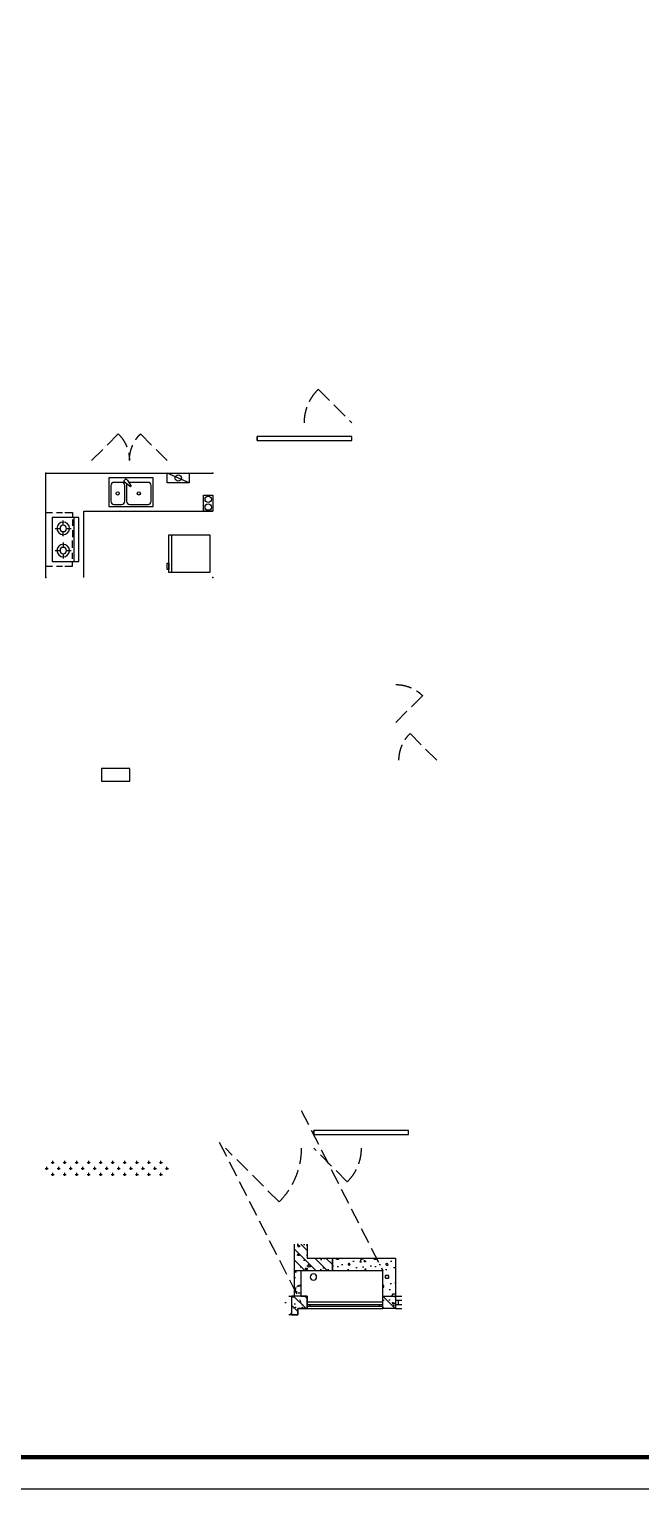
# Model space of a CAD drawing. Extents: x -624355 to 2378000, y 0 to 1700000.
# Drawn here: x 416430 to 426131, y 679628 to 702763 of the extents above; entities that cross this region are included whole.
import ezdxf
from ezdxf.enums import TextEntityAlignment as Align

# ---------------------------------------------------------------- set-up
doc = ezdxf.new("R2010")
doc.units = 0
doc.header["$LTSCALE"] = 1000
doc.header["$MEASUREMENT"] = 0
doc.linetypes.add('DASH', pattern=[0.35, 0.25, -0.1])
doc.layers.get('0').update_dxf_attribs({"linetype": 'CONTINUOUS'})
for name, color, linetype in [('AD-NAME-ROOM', 9, 'CONTINUOUS'), ('AE-ELEV-4', 251, 'CONTINUOUS'), ('AE-EQPM-KICH', 84, 'CONTINUOUS'), ('AE-HDWR', 8, 'CONTINUOUS'), ('AE-PATN-MATE', 8, 'CONTINUOUS'), ('AE-PIPE', 10, 'CONTINUOUS'), ('AE-WALL', 255, 'CONTINUOUS'), ('AE-WALL-HACH', 15, 'CONTINUOUS'), ('AE-WIND', 11, 'CONTINUOUS'), ('C-SHET-SHET', 144, 'CONTINUOUS'), ('C-XREF-INT', 7, 'CONTINUOUS'), ('PX-05-TYN-ZUO$0$PX-B-COMP-WALL-BZ-LG-SUN$0$P-太阳能', 6, 'CONTINUOUS')]:
    doc.layers.add(name, color=color, linetype=linetype)
doc.layers.add('内框', color=8, linetype='CONTINUOUS', plot=False)
doc.layers.get('C-XREF-INT').off()
doc.styles.get("Standard").update_dxf_attribs({"font": '', "width": 0.7})
doc.styles.add('黑体', font='simhei.ttf')
doc.styles.get('Standard').set_extended_font_data('SimSun')

# ---------------------------------------------------------------- blocks, each defined once
blk = doc.blocks.new('对开门冰箱')
at = {"layer": 'AE-EQPM-KICH'}
for p, q in [((75, -700), (75, -50)), ((75, -50), (675, -50)), ((675, -50), (675, -700)), ((675, -650), (75, -650)), ((675, -700), (75, -700))]:
    blk.add_line(p, q, dxfattribs=at)
blk.add_lwpolyline([(625, -700), (625, -725), (525, -725), (525, -700)], close=True, dxfattribs=at)
blk = doc.blocks.new('AX-E2-COMP-WALL$0$JB-RanQiReShuiQi')
at = {"layer": 'AE-EQPM-KICH'}
blk.add_line((-175, 75), (175, -75), dxfattribs=at)
blk.add_lwpolyline([(175, -75), (-175, -75), (-175, 75), (175, 75)], close=True, dxfattribs=at)
blk.add_circle((0, 0), 51, dxfattribs=at)
blk = doc.blocks.new('AX-E2-COMP-WALL$0$hr-rqb')
at = {"layer": 'AE-EQPM-KICH'}
blk.add_lwpolyline([(-125, -150), (-125, 0), (125, 0), (125, -150)], close=True, dxfattribs=at)
for centre in [(-62.5, -75), (62.5, -75)]:
    blk.add_circle(centre, 50, dxfattribs=at)
blk = doc.blocks.new('PX-05-TYN-ZUO$0$20170321181117')
at = {"layer": 'AE-PATN-MATE'}
h = blk.add_hatch(dxfattribs=at)
h.set_pattern_fill('CROSS', color=256, scale=60, style=0)
h.set_pattern_definition([(0, (-193867.23, 175119.19), (95.25, 95.25), [47.625, -142.875]), (90, (-193843.42, 175095.38), (-95.25, 95.25), [47.625, -142.875])])
h.paths.add_polyline_path([(350, -400), (2350, -400), (2350, -100), (350, -100)])
blk = doc.blocks.new('JB-XiDiPen-2a-Auto')
at = {"layer": 'AE-EQPM-KICH'}
for p, q in [((-320, -195), (-320, -445)), ((-150, -145), (-270, -145)), ((-94, -101, -60), (-106, -113, -60)), ((-8, -217, -60), (-104, -144, -60)), ((-100, -445), (-100, -195)), ((-70, -195), (-70, -445)), ((-63, -105, -60), (4, -205, -60)), ((270, -145), (-20, -145)), ((4, -205, -60), (-8, -217, -60)), ((320, -445), (320, -195)), ((-270, -495), (-150, -495)), ((-20, -495), (270, -495))]:
    blk.add_line(p, q, dxfattribs=at)
blk.add_lwpolyline([(350, -525), (350, -75), (-350, -75), (-350, -525)], close=True, dxfattribs=at)
for centre in [(-210, -320), (125, -320)]:
    blk.add_circle(centre, 25, dxfattribs=at)
for centre, radius, start, end in [((-270, -195), 50, 90, 180), ((-150, -195), 50, 0, 90), ((-92, -128, -60), 20.5, 133.2269, 232.6892), ((-80, -116, -60), 20.5, 33.7646, 133.2269), ((-20, -195), 50, 154.7083, 180), ((-20, -195), 50, 90, 106.9882), ((270, -195), 50, 0, 90), ((-270, -445), 50, 180, 270), ((-150, -445), 50, 270, 0), ((-20, -445), 50, 180, 270), ((270, -445), 50, 270, 0)]:
    blk.add_arc(centre, radius, start, end, dxfattribs=at)
blk = doc.blocks.new('JB-LuJv-2a-Auto')
at = {"layer": 'AE-EQPM-KICH'}
for p, q in [((-425, 0), (-425, -103)), ((-425, -167), (-425, -265)), ((-350, -525), (-350, -100)), ((-350, -100), (350, -100)), ((-175, -150), (-175, -225)), ((175, -150), (175, -225)), ((350, -100), (350, -525)), ((425, 0), (425, -103)), ((425, -167), (425, -265)), ((-425, -303), (-425, -425)), ((-425, -425), (-350, -425)), ((350, -450), (-350, -450)), ((-319, -425), (-218, -425)), ((-225, -275), (-300, -275)), ((-175, -325), (-175, -400)), ((-148, -425), (-36, -425)), ((-50, -275), (-125, -275)), ((132, -425), (18, -425)), ((50, -275), (125, -275)), ((175, -325), (175, -400)), ((305, -425), (210, -425)), ((225, -275), (300, -275)), ((425, -425), (350, -425)), ((425, -303), (425, -425)), ((350, -525), (-350, -525))]:
    blk.add_line(p, q, dxfattribs=at)
for centre, radius in [((-175, -275), 100), ((-175, -275), 50), ((175, -275), 100), ((175, -275), 50)]:
    blk.add_circle(centre, radius, dxfattribs=at)
blk = doc.blocks.new('*U126')
at = {"layer": 'AE-EQPM-KICH'}
for p, q in [((0, -1650), (0, 0)), ((0, 0), (2650, 0)), ((600, -1650), (600, -600)), ((600, -600), (2650, -600))]:
    blk.add_line(p, q, dxfattribs=at)
for p in [(0, 0), (2650, 0), (0, -1650)]:
    blk.add_point(p, dxfattribs=at)
blk.add_blockref('JB-XiDiPen-2a-Auto', (1350, 0), dxfattribs=at)
at = {"layer": 'AE-EQPM-KICH', "extrusion": (0, 0, -1), "zscale": -1, "rotation": 270}
blk.add_blockref('JB-LuJv-2a-Auto', (0, -1050), dxfattribs=at)
blk = doc.blocks.new('户型二维')
at = {"layer": 'AE-ELEV-4', "linetype": 'DASH'}
for points in [[(2300, 600), (1006, -1941)], [(3600, 100), (2306, -2441)]]:
    blk.add_lwpolyline(points, dxfattribs=at)
at = {"layer": 'AE-EQPM-KICH'}
for p in [(3700, 10700), (6350, 10700), (3700, 9050)]:
    blk.add_point(p, dxfattribs=at)
at = {"layer": 'AE-PATN-MATE', "linetype": 'DASH'}
for points in [[(2250, 11500, 0.198912), (2030, 12030), (1500, 11500)], [(800, 7350, 0.198912), (376, 7174), (800, 6750)], [(750, 6150, 0.198912), (574, 6574), (150, 6150)], [(1350, 0, 0.198912), (1570, -530), (2100, 0)], [(2300, 0, 0.198912), (2651, -849), (3500, 0)]]:
    blk.add_lwpolyline(points, format="xyb", dxfattribs=at)
at = {"layer": 'AE-PATN-MATE', "linetype": 'DASH', "elevation": 0}
for points in [[(5025, 10900, 0.198912), (4849, 11324), (4425, 10900)], [(5025, 10900, -0.198912), (5201, 11324), (5625, 10900)], [(8550, 900, 0.198912), (8770, 370), (9300, 900)]]:
    blk.add_lwpolyline(points, format="xyb", dxfattribs=at)
at = {"layer": 'AE-EQPM-KICH', "xscale": -1}
blk.add_blockref('*U126', (6350, 10700), dxfattribs=at)
for name, p, rotation in [('AX-E2-COMP-WALL$0$JB-RanQiReShuiQi', (4250, 10625), 180), ('AX-E2-COMP-WALL$0$hr-rqb', (3850, 10225), 270), ('对开门冰箱', (3700, 9800), 90)]:
    blk.add_blockref(name, p, dxfattribs=dict(at, rotation=rotation))
at = {"layer": 'PX-05-TYN-ZUO$0$PX-B-COMP-WALL-BZ-LG-SUN$0$P-太阳能', "xscale": -1}
blk.add_blockref('PX-05-TYN-ZUO$0$20170321181117', (6750, -80), dxfattribs=at)
blk = doc.blocks.new('房间功能')
at = {"layer": 'AD-NAME-ROOM'}
blk.add_lwpolyline([(35780, 6020), (35330, 6020), (35330, 5820), (35780, 5820)], close=True, dxfattribs=at)
at = {"color": 8}
for points in [[(39300, 11280), (37800, 11280), (37800, 11220), (39300, 11220)], [(40200, 280), (38700, 280), (38700, 220), (40200, 220)]]:
    blk.add_wipeout(points, dxfattribs=at).dxf.layer = 'AE-HDWR'
at = {"layer": 'AE-HDWR', "color": 8}
for points in [[(39300, 11280), (37800, 11280), (37800, 11220), (39300, 11220)], [(40200, 280), (38700, 280), (38700, 220), (40200, 220)]]:
    blk.add_lwpolyline(points, close=True, dxfattribs=at)
at = {"layer": 'AE-WALL'}
for points in [[(37800, 11220), (37800, 11280)], [(39300, 11220), (39300, 11280)], [(38700, 220), (38700, 280)], [(40200, 220), (40200, 280)]]:
    blk.add_lwpolyline(points, dxfattribs=at)
blk = doc.blocks.new('THAPE_A1L2_inner')
at = {"layer": '内框'}
blk.add_lwpolyline([(0, 0), (1261, 0), (1261, 594), (0, 594)], close=True, dxfattribs=at)
at = {"layer": '内框', "const_width": 1.4}
blk.add_lwpolyline([(25, 584), (25, 10), (1251, 10), (1251, 584)], close=True, dxfattribs=at)
at = {"layer": '内框', "style": '黑体', "width": 0.8}
blk.add_attdef('内框名称', (58.89, 599.29), '', height=8, dxfattribs=at)
blk = doc.blocks.new('201311_THAPE_A1L2')
blk.add_lwpolyline([(0, 0), (1261, 0), (1261, 594), (0, 594)], close=True)
at = {"const_width": 1.4}
blk.add_lwpolyline([(25, 584), (25, 10), (1251, 10), (1251, 584)], close=True, dxfattribs=at)
blk.add_attdef('作废标记', text='', height=400).set_placement((658, 330.5), align=Align.MIDDLE_CENTER)
blk = doc.blocks.new('端套半平层空调板')
at = {"layer": 'AE-WALL-HACH'}
h = blk.add_hatch(dxfattribs=at)
h.set_pattern_fill('钢筋混凝土', color=256, scale=50)
h.set_pattern_definition([(45, (-384551.87, -683384.26), (-88.388348, 88.388348), []), (50, (-384551.87, -683384.26), (358.63009, -31.37607), [37.5, -412.5]), (355, (-384551.87, -683384.26), (-69.37567, 376.09607), [30, -330]), (100.4514, (-384522, -683386.87), (289.25469, 344.71977), [31.8701, -350.57106]), (46.1842, (-384551.87, -683284.26), (533.62052, -82.7595), [56.25, -618.75]), (96.6356, (-384507.4, -683291.15), (467.33135, 487.05894), [47.80514, -525.8565]), (351.1842, (-384551.87, -683284.26), (467.33097, 487.0593), [45, -495]), (21, (-384501.87, -683309.26), (298.45353, -201.30945), [37.5, -412.5]), (326, (-384501.87, -683309.26), (121.65767, 362.57502), [30, -330]), (71.4514, (-384477, -683326.03), (420.11131, 161.26525), [31.8701, -350.57106]), (37.5, (-384551.87, -683384.26), (6.079928, 166.446927), [0, -326, 0, -335, 0, -331.25]), (7.5, (-384551.87, -683384.26), (131.53477, 197.205856), [0, -191, 0, -318.5, 0, -126.25]), (327.5, (-384663.37, -683384.26), (266.911218, -11.277436), [0, -125, 0, -390, 0, -517.5]), (317.5, (-384713.37, -683384.26), (291.593085, 50.05249), [0, -162.5, 0, -259, 0, -367.5])])
h.paths.add_polyline_path([(-100, 424), (-100, 200), (-500, 200), (-500, 0), (100, 0), (100, 424)])
h = blk.add_hatch(dxfattribs=at)
h.set_pattern_fill('加气混凝土', color=256, scale=50)
h.set_pattern_definition([(0, (-384374.9, -683567.26), (300, 600), [0, -600]), (0, (-384725.9, -683648.26), (300, 600), [0, -600]), (0, (-384530.9, -683654.26), (300, 600), [0, -600]), (0, (-384317.9, -683477.26), (300, 600), [0, -600]), (0, (-384566.9, -683684.26), (300, 600), [0, -600]), (0, (-384257.9, -683099.26), (300, 600), [0, -600]), (0, (-384440.9, -683147.26), (300, 600), [0, -600]), (0, (-384344.9, -683222.26), (300, 600), [0, -600]), (0, (-384833.9, -683234.26), (300, 600), [0, -600]), (0, (-384539.9, -683261.26), (300, 600), [0, -600]), (0, (-384653.9, -683414.26), (300, 600), [0, -600]), (0, (-384647.9, -683639.26), (300, 600), [0, -600]), (0, (-384422.9, -683663.26), (300, 600), [0, -600]), (0, (-384257.9, -683399.26), (300, 600), [0, -600]), (0, (-384818.9, -683492.26), (300, 600), [0, -600]), (0, (-384767.9, -683390.26), (300, 600), [0, -600]), (0, (-384533.9, -683432.26), (300, 600), [0, -600]), (0, (-384617.9, -683519.26), (300, 600), [0, -600]), (0, (-384665.9, -683321.26), (300, 600), [0, -600]), (0, (-384590.9, -683096.26), (300, 600), [0, -600]), (0, (-384794.9, -683618.26), (300, 600), [0, -600]), (0, (-384464.9, -683219.26), (300, 600), [0, -600]), (0, (-384743.9, -683210.26), (300, 600), [0, -600]), (0, (-384791.9, -683132.26), (300, 600), [0, -600]), (130.601294, (-384294.73, -683287.114), (-1499.9999834, 1800.0000079), [26.34155, -11037.111]), (18.434949, (-384337.59, -683275.69), (1499.999994, 599.999996), [27.10524, -3767.6279]), (90, (-384337.6, -683301.4), (300, 600), [25.7143, -1174.28565]), (161.565051, (-384311.87, -683309.97), (-1500.000008, 599.999955), [27.10524, -3767.6279]), (53.130102, (-384311.87, -683309.97), (300, 600), [28.57143, -2971.4285]), (135, (-384289.01, -683615.69), (-300.000036, 599.99996), [24.24366, -1672.8126]), (45, (-384323.3, -683615.69), (300, 600), [24.24366, -1672.8126]), (135, (-384306.16, -683632.83), (-300.000036, 599.99996), [24.24366, -1672.8126]), (45, (-384306.16, -683632.83), (300, 600), [24.24366, -1672.8126]), (116.56505, (-384577.6, -683212.83), (-5e-05, 1199.99997), [31.94383, -638.8765]), (180, (-384591.9, -683184.26), (-300, 600), [34.2857, -565.71425]), (63.43495, (-384640.44, -683212.83), (3e-06, 1200), [31.94383, -638.8765]), (116.56505, (-384626.16, -683241.4), (-5e-05, 1199.99997), [31.94383, -638.8765]), (0, (-384626.16, -683241.4), (300, 600), [34.2857, -565.71425]), (63.43495, (-384591.87, -683241.4), (3e-06, 1200), [31.94383, -638.8765]), (107.102728, (-384351.872, -683415.685), (-899.9999656, 3000.00000484), [38.86135, -16282.9025]), (143.972626, (-384363.3, -683378.542), (-5699.9999277, 4199.9999952), [38.86135, -8122.02]), (180, (-384394.7, -683355.7), (-300, 600), [37.14286, -562.8571]), (36.027373, (-384463.3, -683378.542), (5699.999958, 4199.9999547), [38.86135, -8122.02]), (71.565051, (-384474.73, -683412.83), (900.000005, 2999.999995), [36.1403, -3758.5928]), (107.102728, (-384463.3, -683449.97), (-899.9999656, 3000.00000484), [38.86135, -16282.9025]), (143.972626, (-384431.87, -683472.83), (-5699.9999277, 4199.9999952), [38.86135, -8122.02]), (0, (-384431.9, -683472.8), (300, 600), [37.14286, -562.8571]), (36.027373, (-384394.73, -683472.83), (5699.999958, 4199.9999547), [38.86135, -8122.02]), (71.565051, (-384363.3, -683449.97), (900.000005, 2999.999995), [36.1403, -3758.5928]), (150.255118, (-384346.16, -683135.685), (-900.000002, 599.9999926), [23.035, -4814.3196]), (90, (-384366.16, -683147.1), (300, 600), [22.85714, -1177.14275]), (29.744881, (-384366.16, -683147.114), (900.0000005, 599.999997), [23.035, -4814.3196]), (116.56505, (-384486.16, -683561.4), (-5e-05, 1199.99997), [31.94383, -638.8765]), (168.690067, (-384500.443, -683532.83), (-2700.000002, 599.999985), [29.13725, -6089.6855]), (41.185925, (-384551.872, -683547.114), (7499.9999546, 6599.9999423), [30.37184, -12725.802]), (90, (-384551.87, -683575.7), (300, 600), [28.57143, -1171.4285]), (138.814074, (-384529.015, -683595.685), (-7499.9998667, 6600.000042), [30.37184, -12725.802]), (16.699244, (-384529.015, -683595.685), (9899.9999255, 2999.9999686), [29.82945, -12498.5375]), (60.945396, (-384500.443, -683587.114), (299.9999992, 599.9999947), [29.4161, -12325.3395]), (109.983106, (-384737.586, -683309.97), (-1500.00000565, 4199.9999889), [33.442, -14012.1975]), (155.556045, (-384749.015, -683278.542), (-3900.0000149, 1799.9999626), [34.523, -14465.1315]), (24.4439547, (-384811.872, -683278.542), (3900.00000195, 1799.99999134), [34.523, -14465.1315]), (70.0168934, (-384823.3, -683309.97), (1500.0000045, 4199.9999896), [33.442, -14012.1975]), (109.983106, (-384811.872, -683341.4), (-1500.00000565, 4199.9999889), [33.442, -14012.1975]), (160.016893, (-384780.443, -683352.83), (-1500.000001, 599.9999727), [33.442, -6989.3775]), (19.9831065, (-384780.443, -683352.83), (1499.9999918, 599.999999), [33.442, -6989.3775]), (70.0168934, (-384749.015, -683341.4), (1500.0000045, 4199.9999896), [33.442, -14012.1975]), (122.005383, (-384514.73, -683364.257), (-300.0000403, 599.9999694), [26.95423, -5633.434]), (18.434949, (-384554.73, -683349.97), (1499.999994, 599.999996), [27.10524, -3767.6279]), (90, (-384554.73, -683375.7), (300, 600), [25.7143, -1174.28565]), (161.565051, (-384529.01, -683384.26), (-1500.000008, 599.999955), [27.10524, -3767.6279]), (54.462322, (-384529.015, -683384.257), (2099.999997, 2999.9999955), [24.57807, -10298.2115]), (116.56505, (-384689, -683509.97), (-5e-05, 1199.99997), [31.94383, -638.8765]), (180, (-384703.3, -683481.4), (-300, 600), [31.42857, -568.5714]), (59.0362434, (-384751.87, -683509.97), (300.000001, 599.999997), [33.31973, -6963.822]), (120.963756, (-384734.73, -683538.54), (-300.000041, 599.9999724), [33.31973, -6963.822]), (0, (-384734.7, -683538.54), (300, 600), [31.42857, -568.5714]), (63.43495, (-384703.3, -683538.54), (3e-06, 1200), [31.94383, -638.8765])])
h.paths.add_polyline_path([(0, 0), (100, 0), (100, -400), (188, -400), (188, -460), (293, -498), (83, -535), (188, -572), (188, -700), (150, -700), (150, -600), (150, -400), (0, -400)])
h.paths.add_polyline_path([(-500, 200), (-1500, 200), (-1500, -400), (-1300, -400), (-1300, 0), (-500, 0)])
h = blk.add_hatch(dxfattribs=at)
h.set_pattern_fill('钢筋混凝土', color=256, scale=50)
h.set_pattern_definition([(45, (-384551.87, -683084.26), (-88.388348, 88.388348), []), (50, (-384551.87, -683084.26), (358.63009, -31.37607), [37.5, -412.5]), (355, (-384551.87, -683084.26), (-69.37567, 376.09607), [30, -330]), (100.4514, (-384522, -683086.87), (289.25469, 344.71977), [31.8701, -350.57106]), (46.1842, (-384551.87, -682984.26), (533.62052, -82.7595), [56.25, -618.75]), (96.6356, (-384507.4, -682991.15), (467.33135, 487.05894), [47.80514, -525.8565]), (351.1842, (-384551.87, -682984.26), (467.33097, 487.0593), [45, -495]), (21, (-384501.87, -683009.26), (298.45353, -201.30945), [37.5, -412.5]), (326, (-384501.87, -683009.26), (121.65767, 362.57502), [30, -330]), (71.4514, (-384477, -683026.03), (420.11131, 161.26525), [31.8701, -350.57106]), (37.5, (-384551.87, -683084.26), (6.079928, 166.446927), [0, -326, 0, -335, 0, -331.25]), (7.5, (-384551.87, -683084.26), (131.53477, 197.205856), [0, -191, 0, -318.5, 0, -126.25]), (327.5, (-384663.37, -683084.26), (266.911218, -11.277436), [0, -125, 0, -390, 0, -517.5]), (317.5, (-384713.37, -683084.26), (291.593085, 50.05249), [0, -162.5, 0, -259, 0, -367.5])])
h.paths.add_polyline_path([(-100, -400), (150, -400), (150, -700), (50, -700), (50, -600), (-100, -600)])
h.paths.add_polyline_path([(-1300, -400), (-1500, -400), (-1500, -600), (-1300, -600)])
at = {"layer": 'AE-PIPE'}
blk.add_circle((-200, -100, 3000), 50, dxfattribs=at)
at = {"layer": 'AE-WALL'}
for points in [[(-100, 424), (-100, 200), (-1500, 200), (-1500, -600), (-1300, -600), (-1300, 0), (0, 0), (0, -400), (-100, -400), (-100, -600), (50, -600), (50, -700), (188, -700)], [(188, -400), (100, -400), (100, 424)], [(-500, 200), (-500, 0)], [(0, 0), (100, 0)]]:
    blk.add_lwpolyline(points, dxfattribs=at)
for points in [[(-500, 200), (-1500, 200), (-1500, -600), (-1300, -600), (-1300, 0), (-500, 0)], [(-1300, -400), (-1500, -400), (-1500, -600), (-1300, -600)], [(-100, -400), (150, -400), (150, -700), (50, -700), (50, -600), (-100, -600)]]:
    blk.add_lwpolyline(points, close=True, dxfattribs=at)
at = {"layer": 'AE-WIND'}
for points in [[(-1500, -400), (-1600, -400)], [(-1500, -465), (-1600, -465)], [(-1500, -535), (-1600, -535)], [(-1500, -600), (-1600, -600)], [(-1550, -535), (-1550, -465)], [(-1300, -500), (-100, -500)], [(-100, -535), (-1300, -535)], [(-1300, -565), (-100, -565)], [(-100, -600), (-1300, -600)], [(-1250, -565), (-1250, -535)], [(-150, -565), (-150, -535)]]:
    blk.add_lwpolyline(points, dxfattribs=at)

msp = doc.modelspace()

# ---------------------------------------------------------------- block references
at = {"layer": 'C-XREF-INT'}
msp.add_blockref('房间功能', (382245, 685025), dxfattribs=at)
at = {"layer": 'C-XREF-INT', "xscale": -1}
msp.add_blockref('端套半平层空调板', (420739, 683084), dxfattribs=at)

# ---------------------------------------------------------------- next in the draw order: block references
at = {"layer": 'C-SHET-SHET', "xscale": 50, "yscale": 50, "zscale": 50}
msp.add_blockref('201311_THAPE_A1L2', (375645, 679628), dxfattribs=at)
at = {"layer": 'C-XREF-INT', "xscale": -1}
msp.add_blockref('户型二维', (423045, 685025, 0), dxfattribs=at)
at = {"layer": '内框', "xscale": 50, "yscale": 50, "zscale": 50}
msp.add_blockref('THAPE_A1L2_inner', (375645, 679628), dxfattribs=at)

doc.saveas('drawing.dxf')
